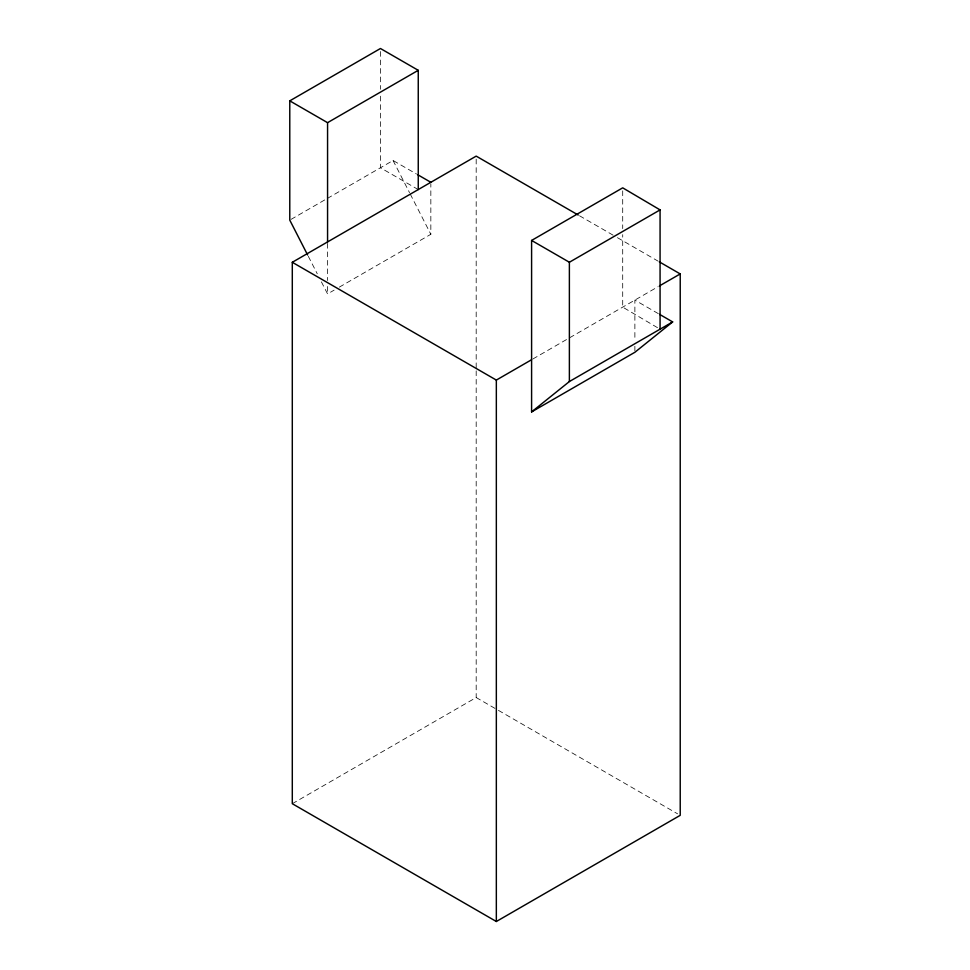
<?xml version="1.0" encoding="UTF-8"?>
<svg xmlns="http://www.w3.org/2000/svg" width="970" height="970" viewBox="0 0 970 970"><rect width="100%" height="100%" fill="white"/><g stroke="black" fill="none" stroke-linecap="round" stroke-linejoin="round"><path stroke-width="0.73" stroke-dasharray="4.85 3.64" d="M291.073 219.365L326.053 199.165M327.351 198.426L393.056 160.487L416.506 174.03M321.385 281.846L327.569 293.922L334.104 290.151M339.33 287.132L430.838 234.291L430.838 183.791M532.894 358.973L658.193 286.635M292.297 803.706L476.185 697.539L497.113 709.616M579.514 215.776L616.132 236.922M617.441 237.674L657.987 261.088M658.327 313.637L634.877 300.106L634.877 340.349M418.252 189.574L380.458 167.762L380.458 95.302M498.422 710.367L677.606 813.83M657.49 327.666L622.704 307.126L622.704 234.643M393.056 160.487L409.546 192.69M410.237 194.036L430.838 234.291M308.327 256.347L317.263 273.795M634.877 346.314L634.877 350.788M622.704 190.86L622.704 228.605M476.185 159.141L476.185 369.364M476.185 370.867L476.185 697.539M380.458 51.519L380.458 89.264M327.569 243.409L327.569 280.548M327.569 286.489L327.569 293.922"/><path stroke-width="1.45" d="M660.073 329.182L660.073 209.896L622.704 187.84L531.596 240.439L531.596 411.911L569.378 381.549L672.659 321.919L659.636 314.389M672.659 321.919L634.877 352.28L531.596 411.911M307.635 255.001L289.775 220.117L289.775 100.856L380.458 48.5L418.252 70.313L418.252 189.574M289.775 100.856L327.569 122.669L418.252 70.313M659.297 261.839L680.225 273.928L680.225 815.333L496.337 921.5L292.297 803.706L292.297 262.288L476.185 156.121L578.205 215.025M531.596 240.439L569.378 262.252L660.073 209.896M292.297 262.288L496.337 380.082L531.596 359.724M659.491 285.883L680.225 273.928M417.815 174.782L430.838 182.299M569.378 262.252L569.378 381.549M496.337 380.082L496.337 921.5M327.569 122.669L327.569 241.93"/></g></svg>
